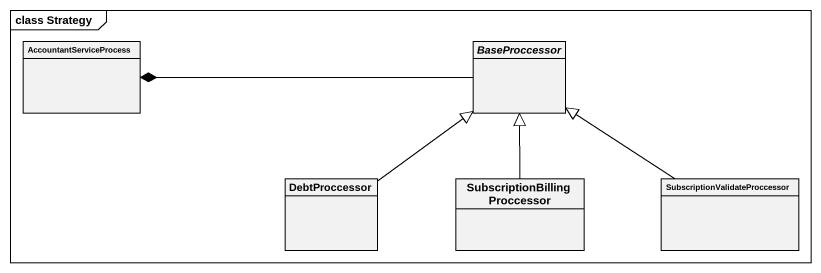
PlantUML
@startuml
mainframe class Strategy
hide circle
hide empty members
class AccountantServiceProcess
abstract class BaseProccessor
class DebtProccessor
class "SubscriptionBillingProccessor" as SubscriptionBillingProccesso
class "SubscriptionValidateProccessor" as SubscriptionValidateProccess
BaseProccessor -left-* AccountantServiceProcess
DebtProccessor -up-|> BaseProccessor
SubscriptionBillingProccesso -up-|> BaseProccessor
SubscriptionValidateProccess -up-|> BaseProccessor
@enduml
